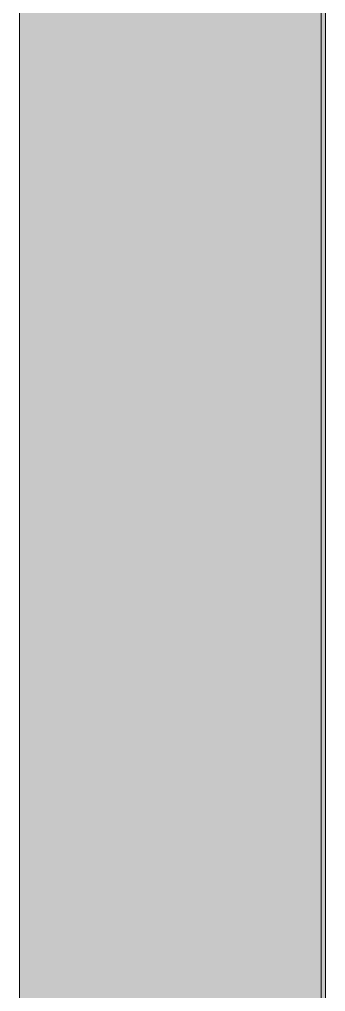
# Model space of a CAD drawing. Header units: inches. Extents: x -4226 to -935, y 9756 to 12395.
# Drawn here: x -3867.29 to -3851.63, y 10766.33 to 10816.11 of the extents above; entities that cross this region are included whole.
import ezdxf

# ---------------------------------------------------------------- set-up
doc = ezdxf.new("R2010")
doc.units = ezdxf.units.IN
doc.header["$MEASUREMENT"] = 0
doc.layers.add('A-WALL-4', color=113, linetype='Continuous', lineweight=9)

# ---------------------------------------------------------------- blocks, each defined once
blk = doc.blocks.new('Basic Wall _ EXT - FIBER CEMENT - SMALL - ___-2145935-FLOOR PLAN - ROOF')
at = {"layer": 'A-WALL-4'}
for points in [[(-3867.288, 9973.625), (-3851.847, 9989.125), (-3851.847, 12109.712), (-3867.288, 12125.153), (-3867.288, 9983.218)], [(-3851.847, 9989.066), (-3851.627, 9989.326), (-3851.655, 12109.521), (-3851.847, 12109.65), (-3851.847, 9989.097)]]:
    blk.add_hatch(color=256, dxfattribs=at).paths.add_polyline_path(points, flags=0)
for p, q in [((-3867.288, 12125.153), (-3867.288, 9973.625)), ((-3851.847, 12109.712), (-3851.847, 9989.066)), ((-3851.627, 9989.286), (-3851.627, 12109.492))]:
    blk.add_line(p, q, dxfattribs=at)

msp = doc.modelspace()

# ---------------------------------------------------------------- block references
at = {"layer": 'A-WALL-4'}
msp.add_blockref('Basic Wall _ EXT - FIBER CEMENT - SMALL - ___-2145935-FLOOR PLAN - ROOF', (0, 0), dxfattribs=at)

doc.saveas('drawing.dxf')
